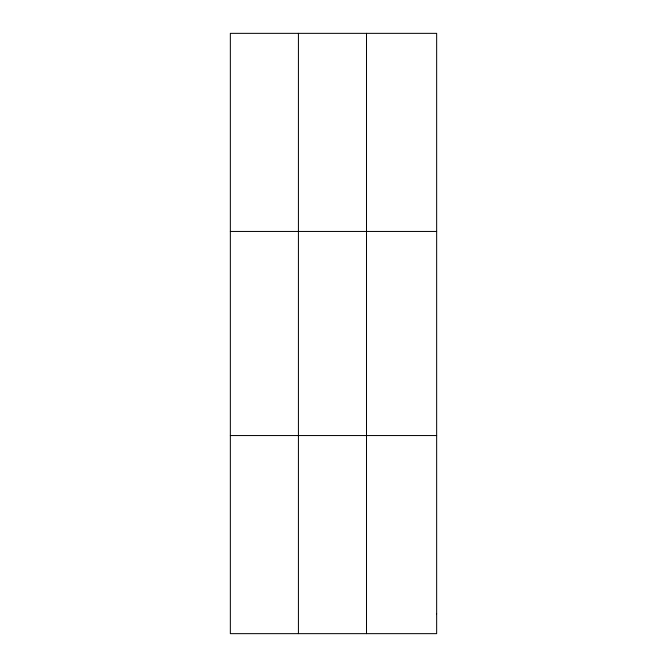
<?xml version="1.0" encoding="UTF-8"?>
<svg xmlns="http://www.w3.org/2000/svg" width="667" height="667" viewBox="0 0 667 667"><rect width="100%" height="100%" fill="white"/><g stroke="black" fill="none" stroke-linecap="round" stroke-linejoin="round"><path stroke-width="1" d="M298.424 33.35L298.424 633.65M366.508 33.35L366.508 633.65M230.348 231.449L436.652 231.449M230.348 435.551L436.652 435.551M436.652 613.84L436.652 633.65L230.348 633.65L230.348 33.35L436.652 33.35L436.652 613.84"/></g></svg>
